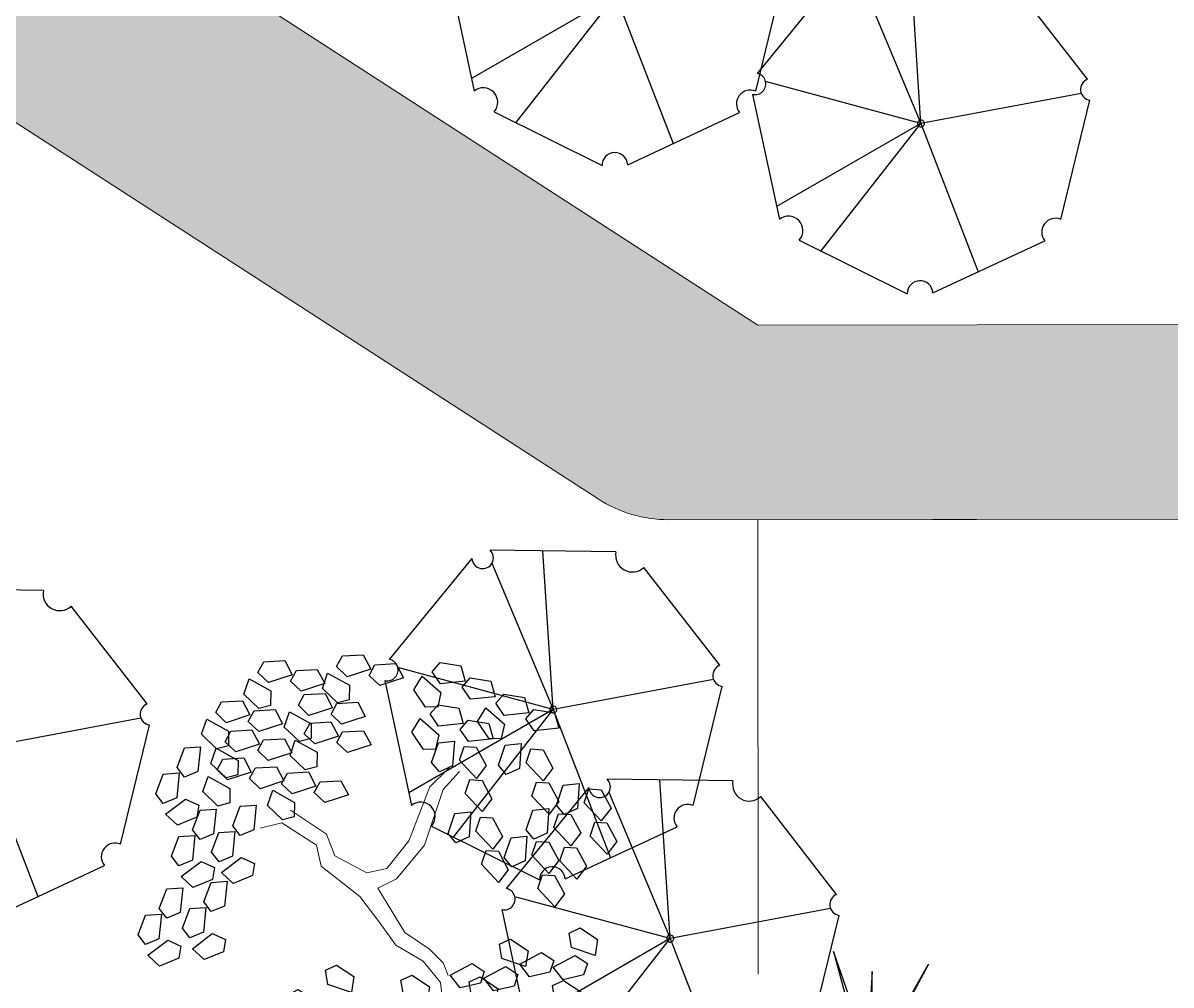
# Model space of a CAD drawing. Header units: feet. Extents: x 1019 to 2236, y -546 to 122.
# Drawn here: x 1074.06 to 1082.92, y -517.08 to -509.66 of the extents above; entities that cross this region are included whole.
import ezdxf

# ---------------------------------------------------------------- set-up
doc = ezdxf.new("R2010")
doc.units = ezdxf.units.FT
doc.header["$LTSCALE"] = 0.05
doc.header["$MEASUREMENT"] = 0
for name, color, linetype, lineweight in [('A-GENM', 8, 'Continuous', 9), ('arq-pisos', 251, 'Continuous', 5), ('None', 7, 'Continuous', 5)]:
    doc.layers.add(name, color=color, linetype=linetype, lineweight=lineweight)
doc.layers.add('PLANTS', color=7, linetype='Continuous', true_color=0x005716)

# ---------------------------------------------------------------- blocks, each defined once
blk = doc.blocks.new('Arbol200')
at = {"color": 33, "linetype": 'Continuous'}
for p, q in [((0.4574951999998916, 0.5537303999975819), (0.5337287999989598, 0.6718463999997737)), ((0.5337287999989598, 0.6718463999997737), (0.6184944000002246, 0.7262243999979517)), ((0.550641599999642, 0.5264423999993567), (0.6778007999986471, 0.6808067999980237)), ((0.6778007999986471, 0.6808067999980237), (0.8216783999996436, 0.7262243999979517)), ((-0.7032708000002571, 0.4266540000004141), (-0.8557092000001034, 0.5174819999978325)), ((0.3727367999994271, 0.3541499999984779), (0.4574951999998916, 0.5537303999975819)), ((0.4744223999989003, 0.3087359999997687), (0.550641599999642, 0.5264423999993567)), ((-0.7032708000002571, 0.3268620000002528), (-0.8640756000002624, 0.4358124000002107)), ((-0.2796048000013002, 0.3722759999989619), (-0.7032708000002571, 0.4266540000004141)), ((-1.135203042679223e-14, 0.2179043999978574), (-0.2796048000013002, 0.3722759999989619)), ((0.09313559999935705, 0.09998999999843078), (0.3727367999994271, 0.3541499999984779)), ((-0.2881512000001862, 0.2541600000000443), (-0.7032708000002571, 0.3268620000002528)), ((-0.05929920000090758, 0.1362419999993989), (-0.2881512000001862, 0.2541600000000443)), ((0.3389003999993179, 0.163529999997624), (0.4744223999989003, 0.3087359999997687)), ((0.09313559999935705, 0.09998999999843078), (-1.135203042679223e-14, 0.2179043999978574)), ((-1.135203042679223e-14, -2.84147705365001e-15), (-0.05929920000090758, 0.1362419999993989)), ((0.1779083999997851, -0.01812960000170562), (0.3389003999993179, 0.163529999997624)), ((-1.135203042679223e-14, -2.84147705365001e-15), (-0.07621920000075305, -0.2541636000012687)), ((0.1779083999997851, -0.01812960000170562), (0.01691640000025246, -0.3358259999997272)), ((-0.07621920000075305, -0.2541636000012687), (-0.2202912000004403, -0.3447936000004148)), ((-0.2202912000004403, -0.3447936000004148), (-0.3389040000005593, -0.6354035999997023)), ((-0.1271628000002351, -0.3993696000001392), (-0.2372112000002857, -0.6806124000009759)), ((0.01691640000025246, -0.3358259999997272), (-0.1271628000002351, -0.3993696000001392)), ((-0.2372112000002857, -0.6806124000009759), (-0.1695492000004492, -0.8260236000005562))]:
    blk.add_line(p, q, dxfattribs=at)
at = {"layer": 'PLANTS', "linetype": 'Continuous'}
for p, q in [((-0.6969347999998831, 1.644184799998035), (-0.5788044000010018, 1.74096719999761)), ((-0.4737060000003225, 1.689757199997981), (-0.5797007999999664, 1.542340800000599)), ((-0.5788044000010018, 1.74096719999761), (-0.4737060000003225, 1.689757199997981)), ((0.09125279999879013, 1.601254799998784), (0.1497887999999762, 1.74230639999914)), ((0.1497887999999762, 1.74230639999914), (0.2666231999988554, 1.746701999997455)), ((0.2666231999988554, 1.746701999997455), (0.2426508000000353, 1.566730800000002)), ((0.2941451999993546, 1.60529399999759), (0.3346091999986924, 1.703455199999004)), ((0.3346091999986924, 1.703455199999004), (0.4226903999993624, 1.692414000000278)), ((0.4226903999993624, 1.692414000000278), (0.4858559999995009, 1.553374800000162)), ((0.4894523999990156, 1.556042399999566), (0.5479955999993649, 1.697090399998703)), ((0.5479955999993649, 1.697090399998703), (0.6648227999990808, 1.701486000000292)), ((0.6648227999990808, 1.701486000000292), (0.640857599999424, 1.521514799999565)), ((-0.9263412000002176, 1.555462799999802), (-0.8082072000001175, 1.652238000000213)), ((-0.7031088000010753, 1.601028000000585), (-0.8091072000003009, 1.453615199997873)), ((-0.8082072000001175, 1.652238000000213), (-0.7031088000010753, 1.601028000000585)), ((-0.6849720000002093, 1.556225999999512), (-0.6969347999998831, 1.644184799998035)), ((0.1432800000000384, 1.529330399999887), (0.09125279999879013, 1.601254799998784)), ((0.40936319999945, 1.464969599997855), (0.2941451999993546, 1.60529399999759)), ((0.6923411999999984, 1.560078000000428), (0.7328124000001366, 1.658235600000623)), ((0.7328124000001366, 1.658235600000623), (0.8208971999987511, 1.647197999999841)), ((0.7519428000001311, 1.501466399999842), (0.8104859999988434, 1.642518000000197)), ((0.8104859999988434, 1.642518000000197), (0.9273132000001965, 1.646910000000568)), ((0.8208971999987511, 1.647197999999841), (0.8840627999988896, 1.50816239999767)), ((0.9273132000001965, 1.646910000000568), (0.9033479999989026, 1.466942399997785)), ((0.9548351999990585, 1.505501999997429), (0.9953063999991968, 1.603659599997624)), ((0.9953063999991968, 1.603659599997624), (1.083387599999867, 1.592625599998061)), ((1.083387599999867, 1.592625599998061), (1.146553200000005, 1.453586399997945)), ((-0.9143748000009622, 1.467503999998004), (-0.9263412000002176, 1.555462799999802)), ((-0.5797007999999664, 1.542340800000599), (-0.6849720000002093, 1.556225999999512)), ((-0.4766436000010912, 1.462525199998706), (-0.3585059999997725, 1.55930759999828)), ((-0.2534147999998936, 1.508097599998652), (-0.3594059999999558, 1.360684799999214)), ((-0.3585059999997725, 1.55930759999828), (-0.2534147999998936, 1.508097599998652)), ((0.2426508000000353, 1.566730800000002), (0.1432800000000384, 1.529330399999887)), ((0.4858559999995009, 1.553374800000162), (0.40936319999945, 1.464969599997855)), ((0.5414795999986267, 1.48411439999945), (0.4894523999990156, 1.556042399999566)), ((0.640857599999424, 1.521514799999565), (0.5414795999986267, 1.48411439999945)), ((0.8075627999996754, 1.419753599997418), (0.6923411999999984, 1.560078000000428)), ((0.8840627999988896, 1.50816239999767), (0.8075627999996754, 1.419753599997418)), ((-0.8091072000003009, 1.453615199997873), (-0.9143748000009622, 1.467503999998004)), ((-0.7060499999997887, 1.373803200000472), (-0.5879160000013257, 1.470581999998828)), ((-0.5879160000013257, 1.470581999998828), (-0.4828176000006464, 1.419379199998363)), ((-0.4646807999997804, 1.374566400000182), (-0.4766436000010912, 1.462525199998706)), ((-0.2479752000001212, 1.34460719999806), (-0.1298448000012399, 1.441393199998853)), ((-0.1298448000012399, 1.441393199998853), (-0.02475000000014232, 1.390183199999225)), ((0.320921999999689, 1.360785600000596), (0.3613931999998272, 1.458957599999118)), ((0.3613931999998272, 1.458957599999118), (0.4494780000000787, 1.447909199997954)), ((0.4494780000000787, 1.447909199997954), (0.5126471999997988, 1.308877200000276)), ((0.8039771999989056, 1.429538399999726), (0.7519428000001311, 1.501466399999842)), ((0.9033479999989026, 1.466942399997785), (0.8039771999989056, 1.429538399999726)), ((1.070060399999954, 1.365181199998912), (0.9548351999990585, 1.505501999997429)), ((1.146553200000005, 1.453586399997945), (1.070060399999954, 1.365181199998912)), ((-0.9386964000001283, 1.390683599998371), (-0.7586100000013288, 1.413773999999827)), ((-0.9044280000011098, 1.278910799998991), (-0.9386964000001283, 1.390683599998371)), ((-0.7586100000013288, 1.413773999999827), (-0.6969312000003014, 1.327345199998669)), ((-0.6940800000009516, 1.285844399998675), (-0.7060499999997887, 1.373803200000472)), ((-0.4828176000006464, 1.419379199998363), (-0.5888124000002903, 1.271962799997706)), ((-0.4773852000000374, 1.255888799997771), (-0.3592548000011561, 1.352663999998182)), ((-0.3594059999999558, 1.360684799999214), (-0.4646807999997804, 1.374566400000182)), ((-0.3592548000011561, 1.352663999998182), (-0.2541564000004768, 1.301453999998554)), ((-0.2360160000000291, 1.256648399999537), (-0.2479752000001212, 1.34460719999806)), ((-0.02475000000014232, 1.390183199999225), (-0.1307447999997862, 1.242766799998569)), ((0.4361471999989476, 1.220468400000024), (0.320921999999689, 1.360785600000596)), ((0.7191287999990776, 1.31556960000016), (0.7595999999992159, 1.413741599998681)), ((0.7595999999992159, 1.413741599998681), (0.8476775999986671, 1.402693199997517)), ((0.8476775999986671, 1.402693199997517), (0.9108468000000243, 1.263661199999839)), ((0.9816263999993565, 1.26099719999838), (1.022097599999495, 1.359165599998957)), ((1.022097599999495, 1.359165599998957), (1.110175199998946, 1.348117199997793)), ((1.05933960000001, 1.270760399999924), (1.117886399999941, 1.411812000000279)), ((1.110175199998946, 1.348117199997793), (1.173337199999503, 1.209085200000115)), ((1.117886399999941, 1.411812000000279), (1.234710000000075, 1.416203999997376)), ((1.234710000000075, 1.416203999997376), (1.210744799998781, 1.236236399997867)), ((1.262231999998937, 1.274795999997511), (1.302703199999075, 1.372960800000143)), ((1.302703199999075, 1.372960800000143), (1.390784399999745, 1.361919599998143)), ((1.390784399999745, 1.361919599998143), (1.453949999999884, 1.222880399998027)), ((-0.7530696000001739, 1.258577999997939), (-0.9044280000011098, 1.278910799998991)), ((-0.9003132000012668, 1.172116799998909), (-0.7821792000011668, 1.268899199998484)), ((-0.7821792000011668, 1.268899199998484), (-0.677088000001288, 1.217689199998855)), ((-0.6969312000003014, 1.327345199998669), (-0.7530696000001739, 1.258577999997939)), ((-0.5888124000002903, 1.271962799997706), (-0.6940800000009516, 1.285844399998675)), ((-0.4654152000012004, 1.167926399998029), (-0.4773852000000374, 1.255888799997771)), ((-0.2541564000004768, 1.301453999998554), (-0.3601476000005391, 1.154037599997898)), ((-0.1307447999997862, 1.242766799998569), (-0.2360160000000291, 1.256648399999537)), ((0.269157599999005, 1.120226399998134), (0.327693600000191, 1.261277999998489)), ((0.327693600000191, 1.261277999998489), (0.4445243999994886, 1.265673600000079)), ((0.4445243999994886, 1.265673600000079), (0.4205556000002502, 1.085702399999351)), ((0.5126471999997988, 1.308877200000276), (0.4361471999989476, 1.220468400000024)), ((0.8343539999999734, 1.175255999997532), (0.7191287999990776, 1.31556960000016)), ((0.9108468000000243, 1.263661199999839), (0.8343539999999734, 1.175255999997532)), ((1.096844399999452, 1.120679999997807), (0.9816263999993565, 1.26099719999838)), ((1.111366799999621, 1.198832399999807), (1.05933960000001, 1.270760399999924)), ((1.377449999999032, 1.134475199998994), (1.262231999998937, 1.274795999997511)), ((-1.129723200001183, 1.083394799997401), (-1.011589200001083, 1.180169999997813)), ((-1.011589200001083, 1.180169999997813), (-0.9064908000004037, 1.128967200000622)), ((-0.8883540000011748, 1.084158000000386), (-0.9003132000012668, 1.172116799998909)), ((-0.677088000001288, 1.217689199998855), (-0.7830828000009318, 1.070272799998199)), ((-0.7184052000013366, 1.209023999999042), (-0.5383188000008999, 1.232114400000498)), ((-0.6841332000010992, 1.097251199999661), (-0.7184052000013366, 1.209023999999042)), ((-0.5383188000008999, 1.232114400000498), (-0.4766364000002908, 1.145689200000558)), ((0.4720391999991875, 1.124265600000214), (0.5125103999993257, 1.22241959999919)), ((0.5125103999993257, 1.22241959999919), (0.6005915999999956, 1.211385599999627)), ((0.6005915999999956, 1.211385599999627), (0.6637643999992974, 1.072346399999512)), ((1.173337199999503, 1.209085200000115), (1.096844399999452, 1.120679999997807)), ((1.210744799998781, 1.236236399997867), (1.111366799999621, 1.198832399999807)), ((1.453949999999884, 1.222880399998027), (1.377449999999032, 1.134475199998994)), ((-1.409558400000253, 1.113483599997559), (-1.305216000000121, 1.166212799997444)), ((-1.403931600000953, 0.9608759999977308), (-1.409558400000253, 1.113483599997559)), ((-1.305216000000121, 1.166212799997444), (-1.251925200000016, 0.9926423999993829)), ((-0.9064908000004037, 1.128967200000622), (-1.012489200001266, 0.9815507999999652)), ((-0.532778399999745, 1.07691839999861), (-0.6841332000010992, 1.097251199999661)), ((-0.4766364000002908, 1.145689200000558), (-0.532778399999745, 1.07691839999861)), ((-0.4897440000011669, 1.091105999998396), (-0.3096503999999299, 1.114196399999852)), ((-0.455468400001348, 0.9793331999990158), (-0.4897440000011669, 1.091105999998396)), ((-0.3601476000005391, 1.154037599997898), (-0.4654152000012004, 1.167926399998029)), ((-0.3096503999999299, 1.114196399999852), (-0.2479752000001212, 1.027771199999913)), ((0.3211848000002533, 1.048301999999236), (0.269157599999005, 1.120226399998134)), ((0.5872644000000832, 0.9839412000004784), (0.4720391999991875, 1.124265600000214)), ((0.5825880000000211, 0.9568943999987793), (0.6411275999991517, 1.097945999999135)), ((0.6411275999991517, 1.097945999999135), (0.7579584000000863, 1.102337999999506)), ((0.7579584000000863, 1.102337999999506), (0.7339895999992109, 0.9223703999999968)), ((1.289016000000072, 1.030291199998461), (1.32948720000021, 1.128459599999039)), ((1.32948720000021, 1.128459599999039), (1.417564799999661, 1.117411199997875)), ((1.417564799999661, 1.117411199997875), (1.480733999999381, 0.9783792000001965)), ((-1.117753200000709, 0.9954359999988781), (-1.129723200001183, 1.083394799997401)), ((-0.7830828000009318, 1.070272799998199), (-0.8883540000011748, 1.084158000000386)), ((-0.3411144000007084, 0.9087947999978467), (-0.22298400000019, 1.005577199997421)), ((-0.2479752000001212, 1.027771199999913), (-0.3041172000012125, 0.959003999999183)), ((-0.22298400000019, 1.005577199997421), (-0.1178928000003111, 0.9543671999977931)), ((0.4205556000002502, 1.085702399999351), (0.3211848000002533, 1.048301999999236)), ((0.6637643999992974, 1.072346399999512), (0.5872644000000832, 0.9839412000004784)), ((0.7854803999989485, 0.9609335999975854), (0.8259443999999234, 1.059094799998999)), ((0.8259443999999234, 1.059094799998999), (0.9140255999989562, 1.048053600000273)), ((0.9140255999989562, 1.048053600000273), (0.9771911999990948, 0.9090144000001572)), ((1.404244799998912, 0.8899739999978891), (1.289016000000072, 1.030291199998461)), ((-1.477641600000254, 0.8771327999987959), (-1.37329560000054, 0.9298619999986811)), ((-1.326646800001265, 0.9172079999974783), (-1.403931600000953, 0.9608759999977308)), ((-1.37329560000054, 0.9298619999986811), (-1.320008400000017, 0.7562916000006197)), ((-1.251925200000016, 0.9926423999993829), (-1.326646800001265, 0.9172079999974783)), ((-1.142078400001094, 0.918615599999245), (-0.9619920000006572, 0.941705999997427)), ((-1.012489200001266, 0.9815507999999652), (-1.117753200000709, 0.9954359999988781)), ((-0.9619920000006572, 0.941705999997427), (-0.9003096000000481, 0.8552771999995428)), ((-0.3041172000012125, 0.959003999999183), (-0.455468400001348, 0.9793331999990158)), ((-0.1178928000003111, 0.9543671999977931), (-0.2238875999999549, 0.8069508000004105)), ((0.4988339999990671, 0.8797571999999462), (0.5393051999992053, 0.9779256000005232)), ((0.5393051999992053, 0.9779256000005232), (0.6273863999998752, 0.9668771999993594)), ((0.6346151999996322, 0.8849699999998818), (0.5825880000000211, 0.9568943999987793)), ((0.6273863999998752, 0.9668771999993594), (0.6905520000000137, 0.827845199998407)), ((0.7339895999992109, 0.9223703999999968), (0.6346151999996322, 0.8849699999998818)), ((0.9006983999990438, 0.8206091999978496), (0.7854803999989485, 0.9609335999975854)), ((1.321253999999305, 0.8293967999998102), (1.379793600000073, 0.9704484000001655)), ((1.379793600000073, 0.9704484000001655), (1.496624399999371, 0.974843999998481)), ((1.480733999999381, 0.9783792000001965), (1.404244799998912, 0.8899739999978891)), ((1.496624399999371, 0.974843999998481), (1.472651999998914, 0.7948727999977534)), ((1.52414639999987, 0.8334359999986162), (1.564610399999208, 0.93159720000003)), ((1.564610399999208, 0.93159720000003), (1.652691599999878, 0.9205559999980294)), ((1.652691599999878, 0.9205559999980294), (1.715857200000016, 0.7815167999979138)), ((-1.472018400000536, 0.7245215999977489), (-1.477641600000254, 0.8771327999987959)), ((-1.107806400000857, 0.8068427999998646), (-1.142078400001094, 0.918615599999245)), ((-0.9003096000000481, 0.8552771999995428), (-0.9564516000011394, 0.7865099999988131)), ((-0.5705208000010429, 0.8200727999996131), (-0.4523904000005246, 0.9168480000000243)), ((-0.3472919999998453, 0.8656451999995596), (-0.4532904000007079, 0.7182287999989029)), ((-0.4523904000005246, 0.9168480000000243), (-0.3472919999998453, 0.8656451999995596)), ((-0.3291516000010347, 0.8208359999993233), (-0.3411144000007084, 0.9087947999978467)), ((0.6140519999991625, 0.7394399999993737), (0.4988339999990671, 0.8797571999999462)), ((0.9771911999990948, 0.9090144000001572), (0.9006983999990438, 0.8206091999978496)), ((1.014627599999937, 0.7481483999974414), (1.07317079999865, 0.8891963999998522)), ((1.07317079999865, 0.8891963999998522), (1.189994399998784, 0.8935919999981677)), ((1.189994399998784, 0.8935919999981677), (1.166032799998709, 0.7136243999986589)), ((1.217516399999283, 0.7521839999983029), (1.257987599999421, 0.850341599998498)), ((1.257987599999421, 0.850341599998498), (1.346072399999673, 0.8393075999989349)), ((1.346072399999673, 0.8393075999989349), (1.40923440000023, 0.7002683999988192)), ((-1.320008400000017, 0.7562916000006197), (-1.394730000001266, 0.6808571999987151)), ((-1.348264800000299, 0.6150203999979538), (-1.257735600000899, 0.7723979999984265)), ((-1.257735600000899, 0.7723979999984265), (-1.151604000000782, 0.7692551999985852)), ((-1.151604000000782, 0.7692551999985852), (-1.130792400001349, 0.6829559999987367)), ((-0.9564516000011394, 0.7865099999988131), (-1.107806400000857, 0.8068427999998646)), ((-0.8240904000009436, 0.6910883999982587), (-0.7059564000008435, 0.787870799997833)), ((-0.7059564000008435, 0.787870799997833), (-0.6008652000009647, 0.736660799998205)), ((-0.5585616000009508, 0.7321139999978157), (-0.5705208000010429, 0.8200727999996131)), ((-0.2238875999999549, 0.8069508000004105), (-0.3291516000010347, 0.8208359999993233)), ((0.6905520000000137, 0.827845199998407), (0.6140519999991625, 0.7394399999993737)), ((0.8122571999992828, 0.7164252000005916), (0.852728399999421, 0.8145935999978945)), ((0.852728399999421, 0.8145935999978945), (0.9408131999996725, 0.8035452000000048)), ((0.9408131999996725, 0.8035452000000048), (1.003982399999393, 0.6645131999990525)), ((1.373281199998917, 0.7574723999976384), (1.321253999999305, 0.8293967999998102)), ((1.472651999998914, 0.7948727999977534), (1.373281199998917, 0.7574723999976384)), ((1.639364399999965, 0.6931115999988804), (1.52414639999987, 0.8334359999986162)), ((1.715857200000016, 0.7815167999979138), (1.639364399999965, 0.6931115999988804)), ((-1.394730000001266, 0.6808571999987151), (-1.472018400000536, 0.7245215999977489)), ((-1.240200000000561, 0.659541599998917), (-1.135857600000429, 0.7122707999988023)), ((-1.130792400001349, 0.6829559999987367), (-1.238526000000286, 0.5747147999998531)), ((-1.135857600000429, 0.7122707999988023), (-1.082566800000325, 0.5387003999974667)), ((-1.053496800001278, 0.6023664000000252), (-0.935362800001178, 0.6991416000004363)), ((-0.935362800001178, 0.6991416000004363), (-0.8302644000004988, 0.6479387999999715)), ((-0.8121276000012698, 0.6031259999985167), (-0.8240904000009436, 0.6910883999982587)), ((-0.6008652000009647, 0.736660799998205), (-0.7068600000006084, 0.5892443999975483)), ((-0.5828796000005354, 0.6552935999981826), (-0.4027932000000987, 0.6783839999996387)), ((-0.4532904000007079, 0.7182287999989029), (-0.5585616000009508, 0.7321139999978157)), ((-0.4027932000000987, 0.6783839999996387), (-0.3411144000007084, 0.5919551999984803)), ((0.9274859999997601, 0.576108000000019), (0.8122571999992828, 0.7164252000005916)), ((1.066654799999549, 0.6762204000005994), (1.014627599999937, 0.7481483999974414)), ((1.166032799998709, 0.7136243999986589), (1.066654799999549, 0.6762204000005994)), ((1.332734399999379, 0.6118631999997859), (1.217516399999283, 0.7521839999983029)), ((1.40923440000023, 0.7002683999988192), (1.332734399999379, 0.6118631999997859)), ((1.550923200000204, 0.5889275999983482), (1.591394399998705, 0.6870959999989252)), ((1.591394399998705, 0.6870959999989252), (1.679479199998957, 0.6760511999989801)), ((1.679479199998957, 0.6760511999989801), (1.742648399998677, 0.5370191999980278)), ((-1.545080399999835, 0.6141276000002079), (-1.44073800000134, 0.6668568000000931)), ((-1.539453600000536, 0.4615200000003795), (-1.545080399999835, 0.6141276000002079)), ((-1.44073800000134, 0.6668568000000931), (-1.387447200001236, 0.4932863999987575)), ((-1.238526000000286, 0.5747147999998531), (-1.348264800000299, 0.6150203999979538)), ((-1.234573200001262, 0.5069339999990887), (-1.240200000000561, 0.659541599998917)), ((-1.041530400000386, 0.5144075999982277), (-1.053496800001278, 0.6023664000000252)), ((-0.8302644000004988, 0.6479387999999715), (-0.9362628000013613, 0.5005223999993148)), ((-0.7068600000006084, 0.5892443999975483), (-0.8121276000012698, 0.6031259999985167)), ((-0.5486111999998797, 0.5435207999988023), (-0.5828796000005354, 0.6552935999981826)), ((-0.3411144000007084, 0.5919551999984803), (-0.3972528000005809, 0.5231879999977508)), ((0.6673644000000308, 0.4667040000003879), (0.7259003999995798, 0.6077555999974691)), ((0.7259003999995798, 0.6077555999974691), (0.8427311999988774, 0.6121511999990588)), ((0.8427311999988774, 0.6121511999990588), (0.818762399999639, 0.4321799999983312)), ((1.003982399999393, 0.6645131999990525), (0.9274859999997601, 0.576108000000019)), ((1.244303999999999, 0.5076755999980349), (1.284775200000138, 0.6058475999998307)), ((1.284775200000138, 0.6058475999998307), (1.372849200000007, 0.5947991999986669)), ((1.372849200000007, 0.5947991999986669), (1.436021999999309, 0.4557671999977145)), ((1.666151999999044, 0.4486103999977757), (1.550923200000204, 0.5889275999983482)), ((-1.157288399999936, 0.4632659999988362), (-1.234573200001262, 0.5069339999990887)), ((-1.082566800000325, 0.5387003999974667), (-1.157288399999936, 0.4632659999988362)), ((-0.9362628000013613, 0.5005223999993148), (-1.041530400000386, 0.5144075999982277)), ((-0.3972528000005809, 0.5231879999977508), (-0.5486111999998797, 0.5435207999988023)), ((0.8702531999993766, 0.4707431999991939), (0.9107171999987144, 0.5688971999981702)), ((0.9107171999987144, 0.5688971999981702), (0.9987983999993844, 0.5578631999986072)), ((0.9987983999993844, 0.5578631999986072), (1.061963999999523, 0.4188239999984915)), ((1.359529199999258, 0.3673619999986812), (1.244303999999999, 0.5076755999980349)), ((1.742648399998677, 0.5370191999980278), (1.666151999999044, 0.4486103999977757)), ((-1.613167200001055, 0.3777767999981705), (-1.508817600000123, 0.4305059999980557)), ((-1.462168800000847, 0.417852000000127), (-1.539453600000536, 0.4615200000003795)), ((-1.508817600000123, 0.4305059999980557), (-1.455534000000819, 0.2569355999999942)), ((-1.387447200001236, 0.4932863999987575), (-1.462168800000847, 0.417852000000127)), ((-1.308283200000562, 0.4231908000001539), (-1.20394080000043, 0.475920000000039)), ((-1.302660000000844, 0.2705795999991067), (-1.308283200000562, 0.4231908000001539)), ((-1.20394080000043, 0.475920000000039), (-1.150650000000325, 0.3023495999987034)), ((-1.065855600000771, 0.4375835999973759), (-0.8857692000003339, 0.4606776000000508)), ((-1.031583600000533, 0.3258107999979955), (-1.065855600000771, 0.4375835999973759)), ((-0.8857692000003339, 0.4606776000000508), (-0.8240868000013619, 0.3742487999988924)), ((0.719391599999642, 0.3947795999982162), (0.6673644000000308, 0.4667040000003879)), ((0.818762399999639, 0.4321799999983312), (0.719391599999642, 0.3947795999982162)), ((0.9854711999994719, 0.3304187999994582), (0.8702531999993766, 0.4707431999991939)), ((1.061963999999523, 0.4188239999984915), (0.9854711999994719, 0.3304187999994582)), ((1.436021999999309, 0.4557671999977145), (1.359529199999258, 0.3673619999986812)), ((1.45521359999874, 0.3123323999992834), (1.513749599999926, 0.4533839999996388)), ((1.513749599999926, 0.4533839999996388), (1.630583999998805, 0.4577795999979543)), ((1.630583999998805, 0.4577795999979543), (1.606611599999985, 0.2778084000005009)), ((-1.607540400000118, 0.2251619999991789), (-1.613167200001055, 0.3777767999981705)), ((-0.8240868000013619, 0.3742487999988924), (-0.8802252000012344, 0.3054815999981628)), ((1.133229599999674, 0.2398319999985659), (1.191769199998805, 0.3808799999977026)), ((1.191769199998805, 0.3808799999977026), (1.30859999999974, 0.3852755999992922)), ((1.30859999999974, 0.3852755999992922), (1.284631199998864, 0.2053043999985647)), ((1.336114799999438, 0.2438675999994274), (1.376585999999577, 0.3420323999987857)), ((1.376585999999577, 0.3420323999987857), (1.464667200000247, 0.3309912000000594)), ((1.658095199998922, 0.3163715999980894), (1.698566399999061, 0.4145256000003399)), ((1.698566399999061, 0.4145256000003399), (1.786651199999312, 0.4034915999975027)), ((1.786651199999312, 0.4034915999975027), (1.849820399999032, 0.264452399997387)), ((-1.455534000000819, 0.2569355999999942), (-1.530252000000848, 0.1815011999980896)), ((-1.483786799999882, 0.1156644000006025), (-1.393261200000063, 0.2730419999978011)), ((-1.393261200000063, 0.2730419999978011), (-1.287129599999946, 0.2698991999979597)), ((-1.225371599999937, 0.226915200000073), (-1.302660000000844, 0.2705795999991067)), ((-1.287129599999946, 0.2698991999979597), (-1.266318000000513, 0.1835999999981112)), ((-1.150650000000325, 0.3023495999987034), (-1.225371599999937, 0.226915200000073)), ((-1.178906400000608, 0.1610783999993117), (-1.088380800000789, 0.318459599997729)), ((-1.088380800000789, 0.318459599997729), (-0.9822528000002535, 0.3153131999999431)), ((-0.8802252000012344, 0.3054815999981628), (-1.031583600000533, 0.3258107999979955)), ((-0.9822528000002535, 0.3153131999999431), (-0.9614376000012383, 0.2290175999980391)), ((0.8970335999992926, 0.2262347999989259), (0.937501199999849, 0.324403199999503)), ((0.937501199999849, 0.324403199999503), (1.025586000000101, 0.3133547999983392)), ((1.025586000000101, 0.3133547999983392), (1.088758799999402, 0.1743227999973868)), ((1.507240799999988, 0.2404080000003858), (1.45521359999874, 0.3123323999992834)), ((1.464667200000247, 0.3309912000000594), (1.527839999999548, 0.1919519999999437)), ((1.606611599999985, 0.2778084000005009), (1.507240799999988, 0.2404080000003858)), ((1.773320399999818, 0.1760471999983537), (1.658095199998922, 0.3163715999980894)), ((1.849820399999032, 0.264452399997387), (1.773320399999818, 0.1760471999983537)), ((-1.530252000000848, 0.1815011999980896), (-1.607540400000118, 0.2251619999991789)), ((-1.266318000000513, 0.1835999999981112), (-1.374047999999868, 0.07535879999922769)), ((-0.9614376000012383, 0.2290175999980391), (-1.069167600000594, 0.1207727999979369)), ((1.012258800000188, 0.08591759999835345), (0.8970335999992926, 0.2262347999989259)), ((1.088758799999402, 0.1743227999973868), (1.012258800000188, 0.08591759999835345)), ((1.185256799999286, 0.1679039999984496), (1.133229599999674, 0.2398319999985659)), ((1.284631199998864, 0.2053043999985647), (1.185256799999286, 0.1679039999984496)), ((1.451339999998697, 0.1035467999976362), (1.336114799999438, 0.2438675999994274)), ((1.527839999999548, 0.1919519999999437), (1.451339999998697, 0.1035467999976362)), ((1.684889999998802, 0.07186319999782143), (1.72536119999894, 0.1700315999983985)), ((1.72536119999894, 0.1700315999983985), (1.81344239999961, 0.1589832000005089)), ((-1.374047999999868, 0.07535879999922769), (-1.483786799999882, 0.1156644000006025)), ((-1.069167600000594, 0.1207727999979369), (-1.178906400000608, 0.1610783999993117)), ((1.362905999999737, -0.0006408000008406127), (1.403377199999875, 0.09753119999768102)), ((1.403377199999875, 0.09753119999768102), (1.491462000000126, 0.08648279999979137)), ((1.491462000000126, 0.08648279999979137), (1.554623999999046, -0.05254920000116101)), ((1.81344239999961, 0.1589832000005089), (1.876607999999748, 0.01995119999955648)), ((0.7011935999993397, -0.08703359999963424), (0.7597295999988887, 0.05401799999744696)), ((0.7597295999988887, 0.05401799999744696), (0.8765639999994049, 0.05841359999903659)), ((0.8765639999994049, 0.05841359999903659), (0.8525915999989478, -0.1215576000016909)), ((0.9040751999995222, -0.08299440000082824), (0.9445463999996604, 0.01515959999814811)), ((0.9445463999996604, 0.01515959999814811), (1.032631199999912, 0.004125599998585017)), ((1.032631199999912, 0.004125599998585017), (1.095800399999632, -0.1349136000015306)), ((1.09084319999946, -0.1051596000001183), (1.14938639999981, 0.03588839999901836)), ((1.14938639999981, 0.03588839999901836), (1.266213599999526, 0.04028400000060799)), ((1.266213599999526, 0.04028400000060799), (1.242248399999869, -0.139683600002175)), ((1.800107999998897, -0.06845399999947686), (1.684889999998802, 0.07186319999782143)), ((1.876607999999748, 0.01995119999955648), (1.800107999998897, -0.06845399999947686)), ((-1.536742800001241, -0.08989559999936601), (-1.445896800001003, -0.01631519999973818)), ((-1.445896800001003, -0.01631519999973818), (-1.357135200000823, -0.1747044000021589)), ((1.019304, -0.223318800000564), (0.9040751999995222, -0.08299440000082824)), ((1.293735600000025, -0.101124000002531), (1.334206800000163, -0.002966400002335944)), ((1.334206800000163, -0.002966400002335944), (1.422287999999196, -0.01400040000189904)), ((1.478127599999413, -0.1409544000001944), (1.362905999999737, -0.0006408000008406127)), ((1.422287999999196, -0.01400040000189904), (1.485453599999334, -0.1530396000020147)), ((1.554623999999046, -0.05254920000116101), (1.478127599999413, -0.1409544000001944)), ((-1.498996800000361, -0.2378772000014606), (-1.536742800001241, -0.08989559999936601)), ((-1.011567600000319, -0.2259432000017142), (-0.9207216000000811, -0.1523592000008676)), ((-0.9207216000000811, -0.1523592000008676), (-0.83196360000112, -0.3107484000000141)), ((0.7532207999989509, -0.158958000001806), (0.7011935999993397, -0.08703359999963424)), ((0.8525915999989478, -0.1215576000016909), (0.7532207999989509, -0.158958000001806)), ((1.095800399999632, -0.1349136000015306), (1.019304, -0.223318800000564)), ((1.142870399999071, -0.1770876000002346), (1.09084319999946, -0.1051596000001183)), ((1.242248399999869, -0.139683600002175), (1.142870399999071, -0.1770876000002346)), ((1.40895360000012, -0.241444800001048), (1.293735600000025, -0.101124000002531)), ((1.485453599999334, -0.1530396000020147), (1.40895360000012, -0.241444800001048)), ((-1.414231200000734, -0.2642292000004118), (-1.498996800000361, -0.2378772000014606)), ((-1.357135200000823, -0.1747044000021589), (-1.414231200000734, -0.2642292000004118)), ((-1.206395999999961, -0.3076056000001727), (-1.11555000000136, -0.2340252000005449)), ((-1.11555000000136, -0.2340252000005449), (-1.026792000000762, -0.3924108000017469)), ((-0.9738216000010764, -0.3739212000025901), (-1.011567600000319, -0.2259432000017142)), ((-0.6219180000001984, -0.3167639999999693), (-0.5310684000003788, -0.2431836000003414)), ((-0.5310684000003788, -0.2431836000003414), (-0.4423103999997806, -0.4015727999994879)), ((0.9308699999994018, -0.3275028000010962), (0.97134119999954, -0.2293344000005191)), ((0.97134119999954, -0.2293344000005191), (1.05942240000021, -0.240382800001683)), ((1.05942240000021, -0.240382800001683), (1.122587999998711, -0.3794147999993612)), ((1.320519599999523, -0.3456323999995248), (1.360990799999661, -0.2474604000010032)), ((1.360990799999661, -0.2474604000010032), (1.449068399999112, -0.258508800002167)), ((-1.553353200001049, -0.3353039999998174), (-1.46250360000123, -0.2617164000010263)), ((-1.46250360000123, -0.2617164000010263), (-1.373745600000632, -0.4201128000026102)), ((-1.168650000000719, -0.4555836000010486), (-1.206395999999961, -0.3076056000001727)), ((-0.83196360000112, -0.3107484000000141), (-0.8890559999998117, -0.4002732000015413)), ((-0.5841720000009558, -0.4647420000008452), (-0.6219180000001984, -0.3167639999999693)), ((1.046087999999497, -0.4678200000016687), (0.9308699999994018, -0.3275028000010962)), ((1.449068399999112, -0.258508800002167), (1.512237599998832, -0.3975407999998452)), ((-1.515610799999751, -0.4832820000006933), (-1.553353200001049, -0.3353039999998174)), ((-1.371513600001356, -0.5641631999998963), (-1.316278800001248, -0.3912047999994712)), ((-1.316278800001248, -0.3912047999994712), (-1.211882400000843, -0.3718548000004404)), ((-1.211882400000843, -0.3718548000004404), (-1.173308400001235, -0.4518071999995328)), ((-1.026792000000762, -0.3924108000017469), (-1.083884400001091, -0.4819355999999999)), ((-1.028178000000127, -0.4713480000009468), (-0.9373319999998897, -0.3977604000021557)), ((-0.8890559999998117, -0.4002732000015413), (-0.9738216000010764, -0.3739212000025901)), ((-0.9373319999998897, -0.3977604000021557), (-0.848570400001347, -0.5561568000004655)), ((-0.4423103999997806, -0.4015727999994879), (-0.4994064000013281, -0.4910976000010151)), ((1.122587999998711, -0.3794147999993612), (1.046087999999497, -0.4678200000016687)), ((1.435744799998781, -0.4859460000021528), (1.320519599999523, -0.3456323999995248)), ((1.512237599998832, -0.3975407999998452), (1.435744799998781, -0.4859460000021528)), ((-1.430841600000542, -0.5096304000016999), (-1.515610799999751, -0.4832820000006933)), ((-1.373745600000632, -0.4201128000026102), (-1.430841600000542, -0.5096304000016999)), ((-1.173308400001235, -0.4518071999995328), (-1.255730399999822, -0.5803668000011413)), ((-1.22300639999977, -0.5530103999994054), (-1.132160400001169, -0.4794228000006143)), ((-1.083884400001091, -0.4819355999999999), (-1.168650000000719, -0.4555836000010486)), ((-1.132160400001169, -0.4794228000006143), (-1.043402400000571, -0.6378192000021982)), ((-0.9904356000004668, -0.6193295999997672), (-1.028178000000127, -0.4713480000009468)), ((-0.6385284000000069, -0.5621724000004206), (-0.5476823999997691, -0.4885848000016295)), ((-0.4994064000013281, -0.4910976000010151), (-0.5841720000009558, -0.4647420000008452)), ((-0.5476823999997691, -0.4885848000016295), (-0.4589208000012263, -0.6469776000019948)), ((-1.384308000000976, -0.6436296000014436), (-1.293458400001157, -0.570045600000597)), ((-1.255730399999822, -0.5803668000011413), (-1.371513600001356, -0.5641631999998963)), ((-1.293458400001157, -0.570045600000597), (-1.204700400000559, -0.7284384000009623)), ((-1.185264000000109, -0.7009920000015), (-1.22300639999977, -0.5530103999994054)), ((-0.848570400001347, -0.5561568000004655), (-0.9056664000012573, -0.6456743999995552)), ((-0.8463420000000155, -0.7002035999998071), (-0.791107199999908, -0.5272488000006006)), ((-0.791107199999908, -0.5272488000006006), (-0.6867108000011398, -0.5078988000015698)), ((-0.6867108000011398, -0.5078988000015698), (-0.6481332000003135, -0.5878512000006623)), ((-0.6007860000003461, -0.7101504000012965), (-0.6385284000000069, -0.5621724000004206)), ((-1.346562000000097, -0.7916076000023196), (-1.384308000000976, -0.6436296000014436)), ((-1.043402400000571, -0.6378192000021982), (-1.100494800000899, -0.727336800001288)), ((-1.041170400001294, -0.7818660000015398), (-0.985935600001187, -0.6089112000023333)), ((-0.9056664000012573, -0.6456743999995552), (-0.9904356000004668, -0.6193295999997672)), ((-0.985935600001187, -0.6089112000023333), (-0.8815392000007818, -0.5895612000000283)), ((-0.8815392000007818, -0.5895612000000283), (-0.8429615999999555, -0.669513600002395)), ((-0.6481332000003135, -0.5878512000006623), (-0.7305588000001193, -0.7164144000002153)), ((-0.4589208000012263, -0.6469776000019948), (-0.5160168000011367, -0.7364988000023032)), ((-0.4566888000003132, -0.791028000002555), (-0.4014575999997874, -0.6180696000021298)), ((-0.4014575999997874, -0.6180696000021298), (-0.2970575999998004, -0.5987232000010436)), ((-0.2970575999998004, -0.5987232000010436), (-0.2584836000001928, -0.678675600000136)), ((-1.204700400000559, -0.7284384000009623), (-1.261796400000469, -0.8179596000012708)), ((-1.100494800000899, -0.727336800001288), (-1.185264000000109, -0.7009920000015)), ((-0.8429615999999555, -0.669513600002395), (-0.9253871999997614, -0.798076800001948)), ((-0.7305588000001193, -0.7164144000002153), (-0.8463420000000155, -0.7002035999998071)), ((-0.8422128000002089, -0.7796772000005177), (-0.751366799999971, -0.7060968000008898)), ((-0.751366799999971, -0.7060968000008898), (-0.6626088000010099, -0.8644860000000363)), ((-0.6302844000003573, -0.7978032000010017), (-0.5394384000001196, -0.7242228000013738)), ((-0.5160168000011367, -0.7364988000023032), (-0.6007860000003461, -0.7101504000012965)), ((-0.5394384000001196, -0.7242228000013738), (-0.450673200000358, -0.8826120000005203)), ((-0.2584836000001928, -0.678675600000136), (-0.3409091999999986, -0.8072352000017445)), ((-1.400914800001203, -0.8890344000006762), (-1.310068800000965, -0.8154540000010484)), ((-1.261796400000469, -0.8179596000012708), (-1.346562000000097, -0.7916076000023196)), ((-1.310068800000965, -0.8154540000010484), (-1.221310800000367, -0.9738432000001949)), ((-0.9253871999997614, -0.798076800001948), (-1.041170400001294, -0.7818660000015398)), ((-1.037037600000269, -0.8886312000016943), (-0.9461916000000314, -0.8150508000020664)), ((-0.9461916000000314, -0.8150508000020664), (-0.8574336000010703, -0.9734363999999942)), ((-0.804470400000548, -0.9276516000001748), (-0.8422128000002089, -0.7796772000005177)), ((-0.5925384000011149, -0.9457812000018776), (-0.6302844000003573, -0.7978032000010017)), ((-0.3409091999999986, -0.8072352000017445), (-0.4566888000003132, -0.791028000002555)), ((0.06832080000020824, -0.9206675999997997), (0.09282599999932017, -0.8173584000007422)), ((0.09282599999932017, -0.8173584000007422), (0.1815479999991908, -0.8143884000004646)), ((0.1815479999991908, -0.8143884000004646), (0.2658275999996362, -0.9417419999997974)), ((-1.363176000001124, -1.037015999999497), (-1.400914800001203, -0.8890344000006762)), ((-0.9992952000006083, -1.036605600001351), (-1.037037600000269, -0.8886312000016943)), ((-0.6626088000010099, -0.8644860000000363), (-0.7197012000013386, -0.9540072000003448)), ((-0.450673200000358, -0.8826120000005203), (-0.5077764000010688, -0.9721332000008288)), ((-0.3269628000000125, -0.8877096000007468), (-0.1462104000000295, -0.8705376000023561)), ((-0.2963700000011272, -1.000544399999492), (-0.3269628000000125, -0.8877096000007468)), ((-0.1462104000000295, -0.8705376000023561), (-0.08740440000075295, -0.9589428000013895)), ((0.6527987999999709, -1.020459599999961), (0.6772967999999195, -0.9171504000009036)), ((0.6772967999999195, -0.9171504000009036), (0.7660187999997902, -0.914180400000626)), ((0.7660187999997902, -0.914180400000626), (0.8502984000002356, -1.041533999999959)), ((-1.221310800000367, -0.9738432000001949), (-1.278406800000278, -1.063360800002559)), ((-1.219078800001091, -1.117889999999536), (-1.163844000000984, -0.9449316000023855)), ((-1.163844000000984, -0.9449316000023855), (-1.059447600000578, -0.9255852000012992)), ((-1.059447600000578, -0.9255852000012992), (-1.020873600000971, -1.005537600000392)), ((-0.8574336000010703, -0.9734363999999942), (-0.9145259999997619, -1.062957600000303)), ((-0.8588232000000174, -1.02508199999975), (-0.7679771999997796, -0.9514980000021779)), ((-0.7197012000013386, -0.9540072000003448), (-0.804470400000548, -0.9276516000001748)), ((-0.7679771999997796, -0.9514980000021779), (-0.6792192000008185, -1.109887200001324)), ((-0.646894800000166, -1.043208000000234), (-0.5560487999999281, -0.9696276000006064)), ((-0.5077764000010688, -0.9721332000008288), (-0.5925384000011149, -0.9457812000018776)), ((-0.5560487999999281, -0.9696276000006064), (-0.4672836000001666, -1.128016799999753)), ((-0.1457640000011565, -1.025827199999915), (-0.2963700000011272, -1.000544399999492)), ((-0.08740440000075295, -0.9589428000013895), (-0.1457640000011565, -1.025827199999915)), ((-0.1092060000013703, -1.002085200000513), (0.07154640000024984, -0.9849168000000673)), ((-0.07862400000122988, -1.114920000002533), (-0.1092060000013703, -1.002085200000513)), ((0.2042064000001005, -1.041094800001886), (0.06832080000020824, -0.9206675999997997)), ((0.07154640000024984, -0.9849168000000673), (0.1303523999995264, -1.073322000002375)), ((0.2658275999996362, -0.9417419999997974), (0.2042064000001005, -1.041094800001886)), ((0.2575187999993318, -0.9875016000009083), (0.4382711999993148, -0.9703260000012988)), ((0.2881007999994722, -1.100332800001709), (0.2575187999993318, -0.9875016000009083)), ((0.4382711999993148, -0.9703260000012988), (0.4970735999990097, -1.058731200000332)), ((-1.278406800000278, -1.063360800002559), (-1.363176000001124, -1.037015999999497)), ((-1.020873600000971, -1.005537600000392), (-1.103295600001195, -1.134100799999945)), ((-1.053648000000078, -1.134032399999708), (-0.9627984000002583, -1.06045200000008)), ((-0.9145259999997619, -1.062957600000303), (-0.9992952000006083, -1.036605600001351)), ((-0.9627984000002583, -1.06045200000008), (-0.8740404000012971, -1.218841200002501)), ((-0.8210808000003567, -1.173060000000626), (-0.8588232000000174, -1.02508199999975)), ((-0.6769871999999054, -1.253937600001885), (-0.6217523999997979, -1.080975600000241)), ((-0.6091524000005051, -1.19118600000111), (-0.646894800000166, -1.043208000000234)), ((-0.6217523999997979, -1.080975600000241), (-0.5173560000010297, -1.061629200002429)), ((-0.5173560000010297, -1.061629200002429), (-0.4787784000002033, -1.141585199999466)), ((-0.4098204000003647, -1.099105200001944), (-0.3054204000003778, -1.079758800000857)), ((-0.3054204000003778, -1.079758800000857), (-0.2668464000007702, -1.15971119999995)), ((0.1303523999995264, -1.073322000002375), (0.07198559999995952, -1.140210000002119)), ((0.4970735999990097, -1.058731200000332), (0.4387103999990244, -1.125619200000076)), ((0.4752683999988107, -1.101877200000675), (0.6560207999987937, -1.084705200002284)), ((0.7886807999986444, -1.140886800002048), (0.6527987999999709, -1.020459599999961)), ((0.6560207999987937, -1.084705200002284), (0.7148232000001257, -1.173110400001317)), ((0.8502984000002356, -1.041533999999959), (0.7886807999986444, -1.140886800002048)), ((-1.103295600001195, -1.134100799999945), (-1.219078800001091, -1.117889999999536)), ((-1.015909199999999, -1.282014000001803), (-1.053648000000078, -1.134032399999708)), ((-0.8165771999998582, -1.189929600001417), (-0.7121771999998713, -1.170583200000331)), ((-0.6792192000008185, -1.109887200001324), (-0.7363116000011473, -1.199404800000414)), ((-0.7121771999998713, -1.170583200000331), (-0.6736032000002637, -1.250535599999423)), ((-0.4787784000002033, -1.141585199999466), (-0.5612040000000093, -1.270144800001074)), ((-0.4672836000001666, -1.128016799999753), (-0.524379600000077, -1.217534400002117)), ((-0.4650516000008905, -1.272063600002369), (-0.4098204000003647, -1.099105200001944)), ((-0.2668464000007702, -1.15971119999995), (-0.3492720000005761, -1.288270800001558)), ((-0.2421936000008031, -1.168959600000747), (-0.0614412000008201, -1.151787600002356)), ((-0.2116043999998624, -1.281794399999492), (-0.2421936000008031, -1.168959600000747)), ((0.07198559999995952, -1.140210000002119), (-0.07862400000122988, -1.114920000002533)), ((-0.0614412000008201, -1.151787600002356), (-0.002638800001125208, -1.24019280000139)), ((0.1530935999989992, -1.2019175999998), (0.1775915999989479, -1.098608400000742)), ((0.1775915999989479, -1.098608400000742), (0.2663207999996189, -1.095638400000465)), ((0.2663207999996189, -1.095638400000465), (0.350593199999264, -1.222991999999797)), ((0.4387103999990244, -1.125619200000076), (0.2881007999994722, -1.100332800001709)), ((0.5058575999997514, -1.21471199999942), (0.4752683999988107, -1.101877200000675)), ((-0.8740404000012971, -1.218841200002501), (-0.9311364000012077, -1.308358800001591)), ((-0.8718119999999657, -1.362888000001843), (-0.8165771999998582, -1.189929600001417)), ((-0.7363116000011473, -1.199404800000414), (-0.8210808000003567, -1.173060000000626)), ((-0.6736032000002637, -1.250535599999423), (-0.7560288000000696, -1.379098800002251)), ((-0.5612040000000093, -1.270144800001074), (-0.6769871999999054, -1.253937600001885)), ((-0.524379600000077, -1.217534400002117), (-0.6091524000005051, -1.19118600000111)), ((-0.002638800001125208, -1.24019280000139), (-0.06099480000031007, -1.307077199999915)), ((0.2889719999997282, -1.322344800001886), (0.1530935999989992, -1.2019175999998)), ((0.350593199999264, -1.222991999999797), (0.2889719999997282, -1.322344800001886)), ((0.6564600000001405, -1.24000200000228), (0.5058575999997514, -1.21471199999942)), ((0.7148232000001257, -1.173110400001317), (0.6564600000001405, -1.24000200000228)), ((0.7630415999987121, -1.329001199999405), (0.7875395999986607, -1.225692000000348)), ((0.7875395999986607, -1.225692000000348), (0.8762687999993317, -1.22272200000007)), ((0.8762687999993317, -1.22272200000007), (0.9605411999989768, -1.350072000001458)), ((-0.9311364000012077, -1.308358800001591), (-1.015909199999999, -1.282014000001803)), ((-0.3492720000005761, -1.288270800001558), (-0.4650516000008905, -1.272063600002369)), ((-0.270579600000758, -1.401703199999613), (-0.246074400000009, -1.298394000000556)), ((-0.246074400000009, -1.298394000000556), (-0.1573524000001384, -1.295424000000278)), ((-0.06099480000031007, -1.307077199999915), (-0.2116043999998624, -1.281794399999492)), ((-0.1573524000001384, -1.295424000000278), (-0.07307280000133004, -1.422774000001666)), ((-0.02444040000010544, -1.283338800001732), (0.1563119999998775, -1.266166800000067)), ((0.006152399998779867, -1.396170000002533), (-0.02444040000010544, -1.283338800001732)), ((0.1563119999998775, -1.266166800000067), (0.2151179999991541, -1.354572000002375)), ((0.3677507999993281, -1.296039600002407), (0.5485031999993111, -1.278867600000743)), ((0.3983435999998505, -1.408874400001153), (0.3677507999993281, -1.296039600002407)), ((0.5485031999993111, -1.278867600000743), (0.6073092000002247, -1.367272799999776)), ((0.898919999999441, -1.449428400001491), (0.7630415999987121, -1.329001199999405)), ((-0.7560288000000696, -1.379098800002251), (-0.8718119999999657, -1.362888000001843)), ((-0.6658632000009788, -1.368741600002616), (-0.4851108000009957, -1.351569600000951)), ((-0.6352776000012568, -1.481576400001361), (-0.6658632000009788, -1.368741600002616)), ((-0.4851108000009957, -1.351569600000951), (-0.4263048000000822, -1.439974799999985)), ((-0.1346940000008658, -1.5221304000017), (-0.270579600000758, -1.401703199999613)), ((0.1567583999987505, -1.421460000002119), (0.006152399998779867, -1.396170000002533)), ((0.2151179999991541, -1.354572000002375), (0.1567583999987505, -1.421460000002119)), ((0.5489495999998212, -1.43416079999952), (0.3983435999998505, -1.408874400001153)), ((0.6073092000002247, -1.367272799999776), (0.5489495999998212, -1.43416079999952)), ((0.5855075999996074, -1.410418800000119), (0.7662599999995904, -1.393246800001728)), ((0.6160967999989111, -1.523253600002138), (0.5855075999996074, -1.410418800000119)), ((0.7662599999995904, -1.393246800001728), (0.825065999998867, -1.481652000000761)), ((0.9605411999989768, -1.350072000001458), (0.898919999999441, -1.449428400001491)), ((-0.4846644000004857, -1.506862799999729), (-0.6352776000012568, -1.481576400001361)), ((-0.4263048000000822, -1.439974799999985), (-0.4846644000004857, -1.506862799999729)), ((-0.4481064000006995, -1.483117200002382), (-0.2673540000007165, -1.465948800001937)), ((-0.4175244000005591, -1.595955600002347), (-0.4481064000006995, -1.483117200002382)), ((-0.2673540000007165, -1.465948800001937), (-0.2085479999998028, -1.55435400000097)), ((-0.07307280000133004, -1.422774000001666), (-0.1346940000008658, -1.5221304000017)), ((0.825065999998867, -1.481652000000761), (0.7667064000001005, -1.548540000000506)), ((-0.2085479999998028, -1.55435400000097), (-0.2669148000010068, -1.621242000000714)), ((0.7667064000001005, -1.548540000000506), (0.6160967999989111, -1.523253600002138)), ((-0.2669148000010068, -1.621242000000714), (-0.4175244000005591, -1.595955600002347))]:
    blk.add_line(p, q, dxfattribs=at)
blk = doc.blocks.new('ARBOL4')
at = {"layer": 'PLANTS'}
for p, q in [((0.1899800000000766, 0.4429339999996671), (-0.1577720000000511, 0.4574759999995592)), ((-0.2152249999999469, 0.439233999999459), (-0.4456980000000215, 0.1737880000000303)), ((-0.1720059999998114, 0.4302120000001821), (-2.842170943040401e-14, -2.842170943040401e-14)), ((0.4654390000000319, 0.1266879999993478), (0.2585340000000258, 0.409627999999401)), ((-2.842170943040401e-14, -2.842170943040401e-14), (0.3816190000001995, 0.241315999999614)), ((-0.4742929999997898, 0.08768700000015883), (-0.409358999999796, -0.2639520000002733)), ((0.392021000000085, -0.274733000000225), (0.4821400000000438, 0.05578199999942512)), ((-2.842170943040401e-14, -2.842170943040401e-14), (-0.4366259999997339, -0.1162990000002821)), ((-0.3737299999998243, -0.2515890000004504), (-2.842170943040401e-14, -2.842170943040401e-14)), ((-2.842170943040401e-14, -2.842170943040401e-14), (-0.03092599999993695, -0.456175000000286)), ((0.4102560000000892, -0.2078570000003594), (-2.842170943040401e-14, -2.842170943040401e-14)), ((-2.842170943040401e-14, -2.842170943040401e-14), (0.3113290000000859, -0.3563519999998164)), ((-0.3758429999998327, -0.3099650000004033), (-0.04903399999969338, -0.4845290000003217)), ((0.01192100000022833, -0.4854180000002373), (0.3453370000001712, -0.3416919999999948))]:
    blk.add_line(p, q, dxfattribs=at)
for centre, radius, start, end in [((-0.1890739999999198, 0.4564700000000528), 0.031319, 213.3860779999999, 1.840691), ((0.2283990000000529, 0.4348030000000733), 0.03927, 168.050674, 320.127319), ((-0.473469999999935, 0.1352120000001094), 0.047533, 269.007996, 54.24858100000002), ((0.4743880000000615, 0.09137699999971005), 0.036427, 104.220505, 282.2873540000001), ((-2.842170943040401e-14, -2.842170943040401e-14), 0.01, 0, 180), ((-2.842170943040401e-14, -2.842170943040401e-14), 0.01, 180, 0), ((-0.3836719999999616, -0.2804550000001029), 0.030531, 284.858551, 147.280869), ((0.3713179999999454, -0.3100519999998426), 0.04094, 59.622765, 230.608597), ((-0.01854299999970976, -0.4840420000000734), 0.030495, 357.413361, 180.915833)]:
    blk.add_arc(centre, radius, start, end, dxfattribs=at)
blk = doc.blocks.new('T36')
at = {"color": 86, "linetype": 'Continuous'}
for p, q in [((-0.003432332799093274, -0.009416746714123292), (-0.05411833279913481, 0.4721182532857711)), ((-0.05411833279913481, 0.4721182532857711), (-0.003432332799093274, 0.09195825328606588)), ((-0.003432332799093274, -0.009416746714123292), (0.0979426672010959, 0.4721182532857711)), ((-0.003432332799093274, 0.09195825328606588), (0.0979426672010959, 0.4721182532857711)), ((-0.003432332799093274, -0.009416746714123292), (-0.2936033327991936, 0.3918132532853633)), ((-0.2936033327991936, 0.3918132532853633), (-0.07946333279915052, 0.06661425328547921)), ((-0.003432332799093274, -0.009416746714123292), (-0.1808393327987687, 0.3453992532859047)), ((-0.1808393327987687, 0.3453992532859047), (-0.08295933279896417, 0.1006982532853726)), ((-0.003432332799093274, -0.009416746714123292), (0.3071196672008227, 0.3692682532855542)), ((-0.003432332799093274, -0.009416746714123292), (0.1232876672011116, 0.3453992532859047)), ((0.3071196672008227, 0.3692682532855542), (0.05262866720113379, 0.08037125328519323)), ((0.1232876672011116, 0.3453992532859047), (0.05262866720113379, 0.08037125328519323)), ((-0.003432332799093274, -0.009416746714123292), (-0.1048083327991662, 0.2947102532853023)), ((-0.1048083327991662, 0.2947102532853023), (-0.01067333279888771, 0.05937325328523002)), ((-0.003432332799093274, -0.009416746714123292), (-0.3329043327989893, 0.244022253285948)), ((-0.3329043327989893, 0.244022253285948), (-0.02877533279888667, 0.01592625328521535)), ((-0.003432332799093274, -0.009416746714123292), (0.3767286672009504, 0.244022253285948)), ((0.3767286672009504, 0.244022253285948), (0.04725666720105437, 0.04126925328546349)), ((-0.003432332799093274, -0.009416746714123292), (-0.4596243327991942, 0.1426462532854202)), ((-0.4596243327991942, 0.1426462532854202), (-0.130153332799182, 0.04126925328546349)), ((-0.003432332799093274, -0.009416746714123292), (-0.2315283327989164, 0.1173032532860816)), ((-0.2315283327989164, 0.1173032532860816), (-0.130153332799182, 0.04126925328546349)), ((-0.003432332799093274, -0.009416746714123292), (0.4020736672009662, 0.1173032532860816)), ((0.4020736672009662, 0.1173032532860816), (0.04725666720105437, 0.01592625328521535)), ((-0.003432332799093274, -0.009416746714123292), (-0.3075593327989736, 0.01592625328521535)), ((-0.3075593327989736, 0.01592625328521535), (-0.07946333279915052, 0.01592625328521535)), ((-0.003432332799093274, -0.009416746714123292), (0.4274166672012143, 0.04126925328546349)), ((0.4274166672012143, 0.04126925328546349), (0.04725666720105437, -0.009416746714123292)), ((-0.003432332799093274, -0.009416746714123292), (-0.4342793327991785, -0.2628577467139621)), ((-0.003432332799093274, -0.009416746714123292), (-0.3835923327987985, -0.08544974671440286)), ((-0.3835923327987985, -0.08544974671440286), (-0.0585393327987731, -0.04183474671390286)), ((-0.003432332799093274, -0.009416746714123292), (-0.1808393327987687, -0.3895787467145055)), ((-0.003432332799093274, -0.009416746714123292), (-0.1808393327987687, -0.2375127467139464)), ((-0.1808393327987687, -0.2375127467139464), (-0.0585393327987731, -0.04183474671390286)), ((-0.003432332799093274, -0.009416746714123292), (-0.05411833279913481, -0.3642337467144898)), ((-0.003432332799093274, -0.009416746714123292), (0.1832206672011125, -0.472459746714776)), ((-0.003432332799093274, -0.009416746714123292), (0.4274166672012143, -0.1868267467143596)), ((-0.003432332799093274, -0.009416746714123292), (0.02191266720092244, -0.2882027467139778)), ((-0.003432332799093274, -0.009416746714123292), (0.3513836672009347, -0.06010674671415472)), ((-0.003432332799093274, -0.009416746714123292), (0.1993206672009364, -0.2882027467139778)), ((-0.003432332799093274, -0.009416746714123292), (0.326038667200919, -0.2375127467139464)), ((0.3513836672009347, -0.06010674671415472), (0.07259966720084776, -0.03476174671413901)), ((-0.4342793327991785, -0.2628577467139621), (-0.08867933279907447, -0.09005774671459221)), ((-0.02877533279888667, -0.08544974671440286), (-0.1808393327987687, -0.3895787467145055)), ((-0.05411833279913481, -0.3642337467144898), (-0.02877533279888667, -0.08544974671440286)), ((0.02191266720092244, -0.2882027467139778), (0.02191266720092244, -0.08544974671440286)), ((0.1993206672009364, -0.2882027467139778), (0.04725666720105437, -0.06010674671415472)), ((0.1832206672011125, -0.472459746714776), (0.04725666720105437, -0.08544974671440286)), ((0.4274166672012143, -0.1868267467143596), (0.0979426672010959, -0.06010674671415472)), ((0.0979426672010959, -0.06010674671415472), (0.326038667200919, -0.2375127467139464))]:
    blk.add_line(p, q, dxfattribs=at)
blk = doc.blocks.new('Arbol222')
at = {"layer": 'PLANTS', "lineweight": 15, "xscale": 1.5, "yscale": 1.5, "zscale": 1.5}
blk.add_blockref('T36', (0.005148499198639911, 0.01412512007118494), dxfattribs=at)

msp = doc.modelspace()

# ---------------------------------------------------------------- hatches: boundary and pattern name
at = {"layer": 'arq-pisos'}
h = msp.add_hatch(dxfattribs=at)
h.set_pattern_fill('AR-HBONE', color=256, scale=0.06, angle=90)
h.set_pattern_definition([(135, (856.056444660233, -198.7970369940207), (-0.3394112549695428, 4.742829794065559e-17), [0.72, -0.24]), (225, (855.8867390327329, -198.6273313665207), (-0.3394112549695428, 4.742829794065559e-17), [0.72, -0.24])])
edge = h.paths.add_edge_path()
edge.add_line((1079.730905651275, -513.4924376147842), (1086.907555329312, -513.4832088196675))
edge.add_line((1086.907555329312, -513.4832088196675), (1086.907553472669, -513.4817650260635))
edge.add_line((1086.907553472669, -513.4817650260636), (1095.403642876008, -513.4708395006566))
edge.add_line((1095.403642876008, -513.4708395006564), (1095.59078104905, -514.6147603876553))
edge.add_arc((1096.577662351793, -514.4533128906266), 1.000000000000257, 189.2909241103366, 252.0570126603692)
edge.add_line((1096.269591867249, -515.4046764260609), (1115.307645199016, -521.5695777452976))
edge.add_line((1115.307645199016, -521.5695777452976), (1115.615715683558, -520.61821420987))
edge.add_line((1115.615715683558, -520.6182142098701), (1097.15416385445, -514.6399955735861))
edge.add_line((1097.15416385445, -514.6399955735862), (1102.237326849413, -498.9424972389248))
edge.add_line((1102.237326849413, -498.9424972389248), (1106.806421440341, -500.4220611828057))
edge.add_line((1106.806421440341, -500.4220611828057), (1108.336575379673, -495.6619410333425))
edge.add_line((1108.336575379673, -495.6619410333426), (1107.968778069728, -495.542840929893))
edge.add_line((1107.968778069728, -495.5428409298929), (1107.482353693264, -495.5407848751037))
edge.add_line((1107.482353693264, -495.5407848751038), (1106.2494238637, -499.3482397935317))
edge.add_line((1106.2494238637, -499.3482397935315), (1101.552922467531, -497.8274189854103))
edge.add_line((1101.552922467531, -497.8274189854103), (1097.197880621865, -511.2763802301016))
edge.add_arc((1096.246517086432, -510.9683097455585), 0.9999999999998797, 270.07367932703687, 342.05701266037966, ccw=False)
edge.add_line((1096.247803032925, -511.9683089187288), (1086.442209258073, -511.9809183980824))
edge.add_line((1086.442209258073, -511.9809183980824), (1086.442209258074, -508.8114999156036))
edge.add_line((1086.442209258074, -508.8114999156037), (1084.438136138523, -508.8140770485346))
edge.add_line((1084.438136138523, -508.8140770485345), (1084.442213694378, -511.984934083482))
edge.add_line((1084.442213694378, -511.984934083482), (1079.728974874892, -511.9909950614247))
edge.add_line((1079.728974874893, -511.9909950614247), (1070.167837350125, -505.8130908328842))
edge.add_line((1070.167837350125, -505.8130908328842), (1069.93647251719, -507.7996633369936))
edge.add_line((1069.93647251719, -507.7996633369936), (1078.498197009983, -513.3317994254662))
edge.add_arc((1079.040908580941, -512.4918802920093), 0.9999999999996037, 237.1315812994204, 270.0736793270483)
edge.add_line((1079.042194527434, -513.4918794651794), (1079.730905651275, -513.4924376147842))

# ---------------------------------------------------------------- linework, layer by layer
at = {"layer": 'A-GENM', "extrusion": (7.74728961152093e-15, 7.31823233383008e-14, -1)}
for p, q in [((1070.167837350125, -505.8130908328845), (1079.728974874893, -511.9909950614247)), ((1069.93647251719, -507.7996633369936), (1078.498197009983, -513.3317994254662))]:
    msp.add_line(p, q, dxfattribs=at)
at = {"layer": 'A-GENM'}
for p, q in [((1079.728974874893, -511.9909950614247), (1084.442213694378, -511.9849340834821)), ((1079.042194527434, -513.4918794651794), (1095.403642876008, -513.4708395006564)), ((1079.730905651275, -513.4924376147842), (1086.911116688518, -513.4832042399464))]:
    msp.add_line(p, q, dxfattribs=at)
at = {"layer": 'A-GENM', "extrusion": (-1.459741606195807e-15, 5.09803401601322e-16, -1)}
msp.add_line((1079.730905651275, -513.4924376147842), (1079.732038944392, -516.9965628144039), dxfattribs=at)
at = {"layer": 'A-GENM'}
msp.add_arc((1079.040908580941, -512.4918802920089), 1, 237.1315812994332, 270.0736793270352, dxfattribs=at)

# ---------------------------------------------------------------- block references
at = {"layer": 'None', "lineweight": 15}
for name, p, xscale, yscale, zscale, rotation in [('ARBOL4', (1078.634829136151, -509.4488583370905), 2.714450404586404, 2.714450404586404, 2.714450404586404, 258.790345993717), ('ARBOL4', (1080.987889116964, -510.437192050891), 2.714450404586404, 2.714450404586404, 2.714450404586404, 258.790345993717), ('ARBOL4', (1078.152584675839, -514.9553715512873), 2.714450404586404, 2.714450404586404, 2.714450404586404, 258.790345993717), ('ARBOL4', (1073.73751308241, -515.2534424001062), 2.714450404586404, 2.714450404586404, 2.714450404586404, 258.790345993717), ('Arbol200', (1076.716519503716, -516.2148285293538), 1.058244706253934, 1.058244706253934, 1.058244706253934, 258.7903459937166), ('ARBOL4', (1079.054617054806, -516.7213578483902), 2.714450404586404, 2.714450404586404, 2.714450404586404, 258.790345993717), ('Arbol222', (1080.613070147887, -517.6809766091169), 1.215642893999433, 1.215642893999433, 1.215642893999433, 258.7903459937173)]:
    msp.add_blockref(name, p, dxfattribs=dict(at, xscale=xscale, yscale=yscale, zscale=zscale, rotation=rotation))

doc.saveas('drawing.dxf')
